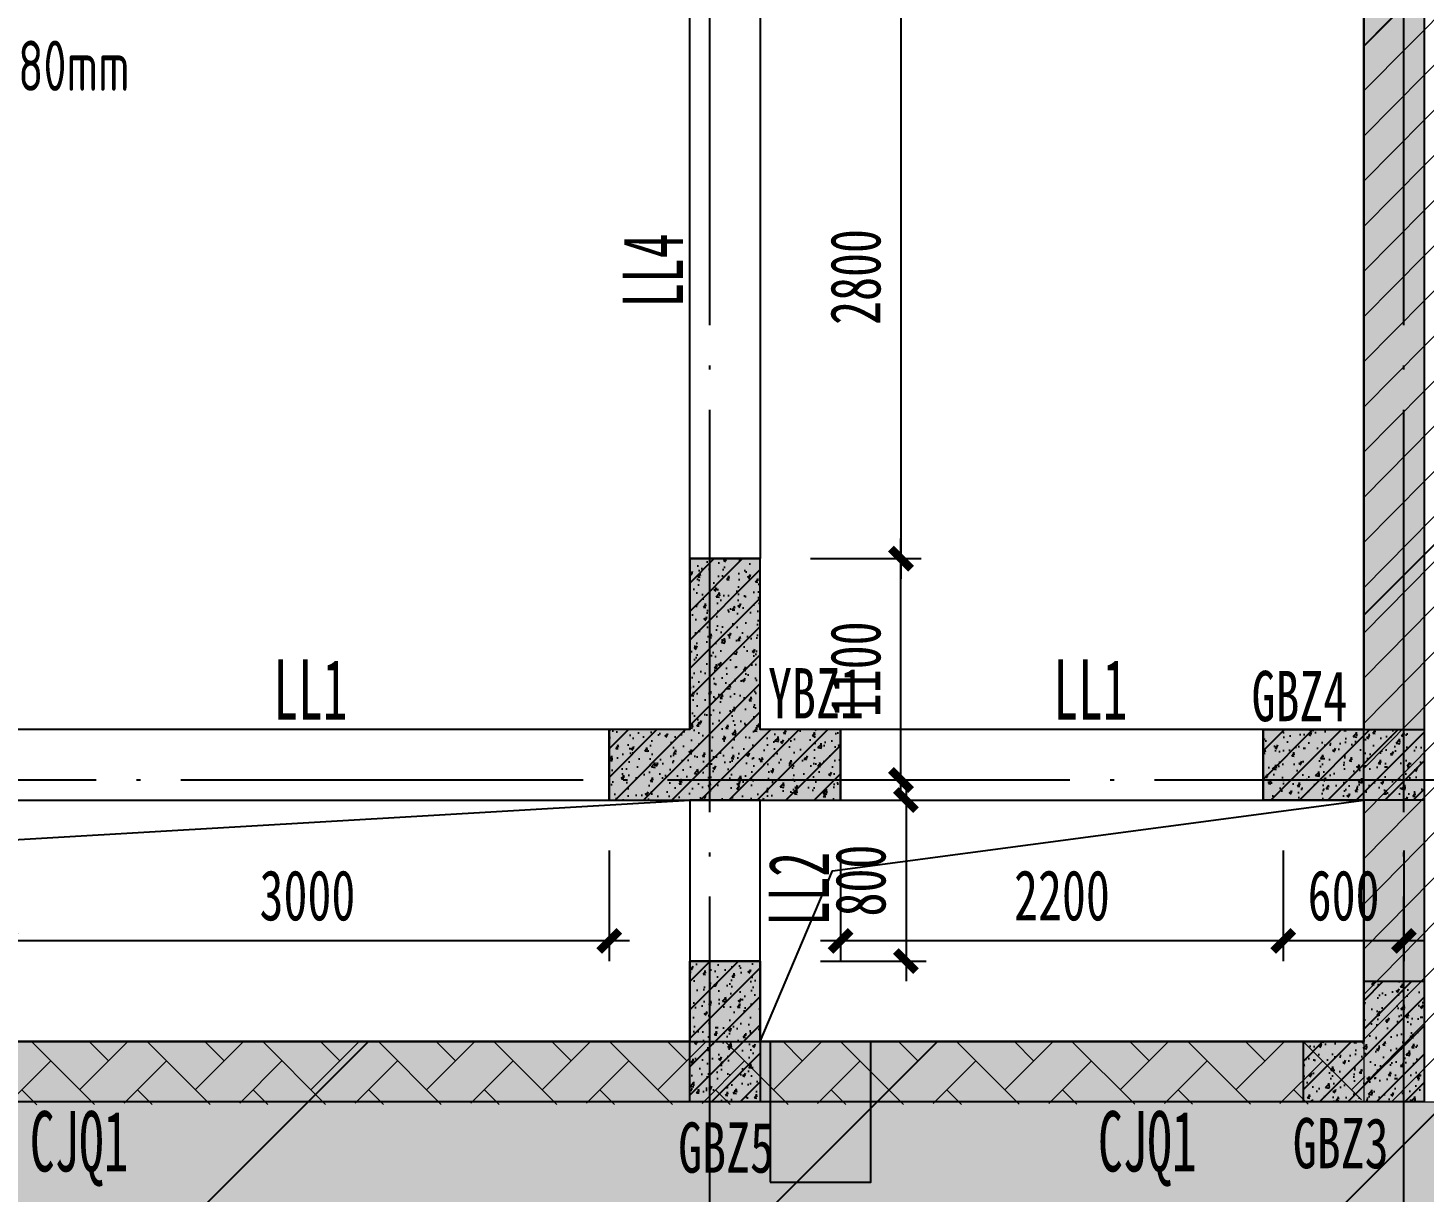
# Model space of a CAD drawing. Extents: x -3200781797 to -8106663, y 494714 to 1244925.
# Drawn here: x -8135740 to -8128800, y 520191 to 525977 of the extents above; entities that cross this region are included whole.
import ezdxf
from ezdxf.enums import TextEntityAlignment as Align
from ezdxf.xclip import XClip

# ---------------------------------------------------------------- set-up
doc = ezdxf.new("R2010")
doc.units = 0
doc.header["$LTSCALE"] = 1000
doc.header["$MEASUREMENT"] = 0
doc.header["$XCLIPFRAME"] = 0
for name, pattern in [('3#-轴线$0$DOTE', [2.4200000000000004, 2, -0.2, 0.02, -0.2]), ('3#4#5#模板$0$CONTINOUS', [0]), ('DASH', [0.35, 0.25, -0.1])]:
    doc.linetypes.add(name, pattern=pattern)
doc.layers.get('Defpoints').update_dxf_attribs({"color": 30, "linetype": 'DASH'})
for name, color, linetype in [('3#-B1$0$S-SLAB-HOLE', 5, 'Continuous'), ('3#-B1$0$S-WALL', 40, 'Continuous'), ('3#-B1$0$S-WALL-BEAM', 120, 'Continuous'), ('3#-B1$0$S-WALL-HATC', 253, 'Continuous'), ('3#-轴线$0$A-ANNO-DOTE', 10, '3#-轴线$0$DOTE'), ('3#4#5#模板$0$S-ANNO-TEXT', 7, 'Continuous'), ('3#4#5#模板$0$S-SLAB-TEXT', 120, 'Continuous'), ('3#4#5#模板$0$S-WALL-COLU', 252, '3#4#5#模板$0$CONTINOUS'), ('3#4#5#模板$0$S-WALL-COLU-HATC', 16, 'Continuous'), ('S-PC-FQ-WYQ', 4, 'Continuous'), ('S-WALL-BEAM-TEXT', 2, 'Continuous'), ('S-WALL-COLU-TEXT', 2, 'Continuous'), ('S-WALL-DIMS', 50, 'Continuous'), ('地库模板$0$HATCH', 254, 'Continuous'), ('地库模板$0$pt墙体$0$WALL', 7, 'Continuous'), ('地库模板$0$PUB_HATCH', 16, 'Continuous'), ('地库模板$0$墙体$0$墙体$0$墙体$0$A-WALL-CONC', 40, 'Continuous'), ('地库模板$0$柱子$0$柱子$0$柱子$0$A-COLU-CONC', 9, 'Continuous')]:
    doc.layers.add(name, color=color, linetype=linetype)
for name, color, linetype, lineweight in [('WALL-TEXT', 2, 'Continuous', 25), ('地库模板$0$S-SLAB-LOWE-HATC', 193, 'Continuous', 18), ('地库模板$0$S-WALL-CCAD-BPW', 50, 'Continuous', 15), ('地库模板$0$S-WALL-CCAD-IPW', 150, 'Continuous', 15)]:
    doc.layers.add(name, color=color, linetype=linetype, lineweight=lineweight)
doc.styles.add('3#4#5#模板$0$TSSD_Rein', font='tssdeng.shx', dxfattribs={"width": 0.7, "bigfont": 'hztxt.shx'})
doc.styles.add('TSSD_Dimension', font='', dxfattribs={"width": 0.7})
doc.styles.add('楷体', font='', dxfattribs={"width": 0.6})
doc.styles.add('楷体GB312', font='', dxfattribs={"width": 0.8})
doc.styles.get('TSSD_Dimension').set_extended_font_data('KaiTi_GB2312')
doc.styles.get('楷体').set_extended_font_data('KaiTi_GB2312')
doc.styles.get('楷体GB312').set_extended_font_data('楷体_GB2312')
doc.dimstyles.new('TSSD_100_100', dxfattribs={"dimtxt": 250, "dimasz": 100, "dimexe": 100, "dimexo": 250, "dimgap": 100, "dimtad": 1, "dimdec": 0, "dimzin": 0, "dimdsep": 46, "dimtxsty": 'TSSD_Dimension', "dimblk": 'ARCHTICK', "dimcen": 0, "dimdle": 100, "dimclrt": 7, "dimadec": 0, "dimazin": 0, "dimtfac": 1, "dimtdec": 0, "dimtix": 1, "dimtmove": 2, "dimatfit": 3, "dimfxl": 1, "dimtolj": 1, "dimtzin": 0, "dimarcsym": 0})

# ---------------------------------------------------------------- blocks, each defined once
blk = doc.blocks.new('q1')
at = {"layer": 'WALL-TEXT', "style": '楷体', "width": 0.6}
for p in [(-8133013.402542459, 456844.350494815), (-8127704.286241164, 456844.350494815)]:
    blk.add_text('CJQ1', height=300, dxfattribs=at).set_placement(p)
blk = doc.blocks.new('_ArchTick')
at = {"color": 0, "linetype": 'ByBlock', "const_width": 0.4}
blk.add_lwpolyline([(-0.5, -0.5), (0.5, 0.5)], dxfattribs=at)
blk = doc.blocks.new('*D340')
at = {"layer": 'Defpoints', "color": 0, "transparency": 16777216}
for p in [(-8132100.435511568, 523339.3897460627), (-8131400.435511646, 523339.3897460627), (-8132100.435511568, 522239.3897460627)]:
    blk.add_point(p, dxfattribs=at)
at = {"layer": 'S-WALL-DIMS', "color": 0, "lineweight": -2, "transparency": 16777216}
for p, q in [((-8131400.435511646, 522139.3897460627), (-8131400.435511646, 523439.3897460627)), ((-8131850.435511568, 523339.3897460627), (-8131300.435511646, 523339.3897460627)), ((-8131850.435511568, 522239.3897460627), (-8131300.435511646, 522239.3897460627))]:
    blk.add_line(p, q, dxfattribs=at)
at = {"layer": 'S-WALL-DIMS', "color": 0, "lineweight": -2, "transparency": 16777216, "xscale": 100, "yscale": 100, "zscale": 100}
for p, rotation in [((-8131400.435511646, 523339.3897460627), 90), ((-8131400.435511646, 522239.3897460627), 270)]:
    blk.add_blockref('_ArchTick', p, dxfattribs=dict(at, rotation=rotation))
at = {"layer": 'S-WALL-DIMS', "color": 7, "transparency": 16777216, "insert": (-8131625.435511644, 522789.3897460649), "char_height": 250, "attachment_point": 5, "rotation": 90, "style": 'TSSD_Dimension'}
blk.add_mtext('\\A1;1100', dxfattribs=at)
blk = doc.blocks.new('*D240')
at = {"layer": 'Defpoints', "color": 0, "transparency": 16777216}
for p in [(-8129500.435511564, 522139.3897460625), (-8128900.435511564, 522139.3897460625), (-8129500.435511564, 521439.3897460625)]:
    blk.add_point(p, dxfattribs=at)
at = {"layer": 'S-WALL-DIMS', "color": 0, "lineweight": -2, "transparency": 16777216}
for p, q in [((-8129500.435511564, 521889.3897460625), (-8129500.435511564, 521339.3897460625)), ((-8128900.435511564, 521889.3897460625), (-8128900.435511564, 521339.3897460625)), ((-8128800.435511564, 521439.3897460625), (-8129600.435511564, 521439.3897460625))]:
    blk.add_line(p, q, dxfattribs=at)
at = {"layer": 'S-WALL-DIMS', "color": 0, "lineweight": -2, "transparency": 16777216, "xscale": 100, "yscale": 100, "zscale": 100, "rotation": 180}
blk.add_blockref('_ArchTick', (-8129500.435511564, 521439.3897460625), dxfattribs=at)
at = {"layer": 'S-WALL-DIMS', "color": 0, "lineweight": -2, "transparency": 16777216, "xscale": 100, "yscale": 100, "zscale": 100}
blk.add_blockref('_ArchTick', (-8128900.435511564, 521439.3897460625), dxfattribs=at)
at = {"layer": 'S-WALL-DIMS', "color": 7, "transparency": 16777216, "insert": (-8129200.435511564, 521664.3897460625), "char_height": 250, "attachment_point": 5, "style": 'TSSD_Dimension'}
blk.add_mtext('\\A1;600', dxfattribs=at)
blk = doc.blocks.new('*D90')
at = {"layer": 'Defpoints', "color": 0, "transparency": 16777216}
for p in [(-8135850.435511564, 522139.3897460625), (-8132850.435511564, 522139.3897460625), (-8135850.435511564, 521439.3897460625)]:
    blk.add_point(p, dxfattribs=at)
at = {"layer": 'S-WALL-DIMS', "color": 0, "lineweight": -2, "transparency": 16777216}
for p, q in [((-8135850.435511564, 521889.3897460625), (-8135850.435511564, 521339.3897460625)), ((-8132850.435511564, 521889.3897460625), (-8132850.435511564, 521339.3897460625)), ((-8132750.435511564, 521439.3897460625), (-8135950.435511564, 521439.3897460625))]:
    blk.add_line(p, q, dxfattribs=at)
at = {"layer": 'S-WALL-DIMS', "color": 0, "lineweight": -2, "transparency": 16777216, "xscale": 100, "yscale": 100, "zscale": 100, "rotation": 180}
blk.add_blockref('_ArchTick', (-8135850.435511564, 521439.3897460625), dxfattribs=at)
at = {"layer": 'S-WALL-DIMS', "color": 0, "lineweight": -2, "transparency": 16777216, "xscale": 100, "yscale": 100, "zscale": 100}
blk.add_blockref('_ArchTick', (-8132850.435511564, 521439.3897460625), dxfattribs=at)
at = {"layer": 'S-WALL-DIMS', "color": 7, "transparency": 16777216, "insert": (-8134350.435511564, 521664.3897460625), "char_height": 250, "attachment_point": 5, "style": 'TSSD_Dimension'}
blk.add_mtext('\\A1;3000', dxfattribs=at)
blk = doc.blocks.new('*D104')
at = {"layer": 'Defpoints', "color": 0, "transparency": 16777216}
for p in [(-8132100.435511568, 526139.3897460627), (-8132100.435511568, 523339.3897460627), (-8131400.435511646, 523339.3897460627)]:
    blk.add_point(p, dxfattribs=at)
at = {"layer": 'S-WALL-DIMS', "color": 0, "lineweight": -2, "transparency": 16777216}
for p, q in [((-8131400.435511646, 526239.3897460627), (-8131400.435511646, 523239.3897460627)), ((-8131850.435511568, 526139.3897460627), (-8131300.435511646, 526139.3897460627)), ((-8131850.435511568, 523339.3897460627), (-8131300.435511646, 523339.3897460627))]:
    blk.add_line(p, q, dxfattribs=at)
at = {"layer": 'S-WALL-DIMS', "color": 0, "lineweight": -2, "transparency": 16777216, "xscale": 100, "yscale": 100, "zscale": 100}
for p, rotation in [((-8131400.435511646, 526139.3897460627), 90), ((-8131400.435511646, 523339.3897460627), 270)]:
    blk.add_blockref('_ArchTick', p, dxfattribs=dict(at, rotation=rotation))
at = {"layer": 'S-WALL-DIMS', "color": 7, "transparency": 16777216, "insert": (-8131625.435511644, 524739.3897460649), "char_height": 250, "attachment_point": 5, "rotation": 90, "style": 'TSSD_Dimension'}
blk.add_mtext('\\A1;2800', dxfattribs=at)
blk = doc.blocks.new('*D111')
at = {"layer": 'Defpoints', "color": 0, "transparency": 16777216}
for p in [(-8131700.435511564, 522139.3897460625), (-8129500.435511564, 522139.3897460625), (-8131700.435511564, 521439.3897460625)]:
    blk.add_point(p, dxfattribs=at)
at = {"layer": 'S-WALL-DIMS', "color": 0, "lineweight": -2, "transparency": 16777216}
for p, q in [((-8131700.435511564, 521889.3897460625), (-8131700.435511564, 521339.3897460625)), ((-8129500.435511564, 521889.3897460625), (-8129500.435511564, 521339.3897460625)), ((-8129400.435511564, 521439.3897460625), (-8131800.435511564, 521439.3897460625))]:
    blk.add_line(p, q, dxfattribs=at)
at = {"layer": 'S-WALL-DIMS', "color": 0, "lineweight": -2, "transparency": 16777216, "xscale": 100, "yscale": 100, "zscale": 100, "rotation": 180}
blk.add_blockref('_ArchTick', (-8131700.435511564, 521439.3897460625), dxfattribs=at)
at = {"layer": 'S-WALL-DIMS', "color": 0, "lineweight": -2, "transparency": 16777216, "xscale": 100, "yscale": 100, "zscale": 100}
blk.add_blockref('_ArchTick', (-8129500.435511564, 521439.3897460625), dxfattribs=at)
at = {"layer": 'S-WALL-DIMS', "color": 7, "transparency": 16777216, "insert": (-8130600.435511564, 521664.3897460625), "char_height": 250, "attachment_point": 5, "style": 'TSSD_Dimension'}
blk.add_mtext('\\A1;2200', dxfattribs=at)
blk = doc.blocks.new('*D196')
at = {"layer": 'Defpoints', "color": 0, "transparency": 16777216}
for p in [(-8132050.435511568, 522139.3897460627), (-8132050.435511568, 521339.3897460627), (-8131375.435511646, 521339.3897460627)]:
    blk.add_point(p, dxfattribs=at)
at = {"layer": 'S-WALL-DIMS', "color": 0, "lineweight": -2, "transparency": 16777216}
for p, q in [((-8131375.435511646, 522239.3897460627), (-8131375.435511646, 521239.3897460627)), ((-8131800.435511568, 522139.3897460627), (-8131275.435511646, 522139.3897460627)), ((-8131800.435511568, 521339.3897460627), (-8131275.435511646, 521339.3897460627))]:
    blk.add_line(p, q, dxfattribs=at)
at = {"layer": 'S-WALL-DIMS', "color": 0, "lineweight": -2, "transparency": 16777216, "xscale": 100, "yscale": 100, "zscale": 100}
for p, rotation in [((-8131375.435511646, 522139.3897460627), 90), ((-8131375.435511646, 521339.3897460627), 270)]:
    blk.add_blockref('_ArchTick', p, dxfattribs=dict(at, rotation=rotation))
at = {"layer": 'S-WALL-DIMS', "color": 7, "transparency": 16777216, "insert": (-8131600.435511644, 521739.3897460649), "char_height": 250, "attachment_point": 5, "rotation": 90, "style": 'TSSD_Dimension'}
blk.add_mtext('\\A1;800', dxfattribs=at)
blk = doc.blocks.new('an-3-b1')
at = {"layer": 'S-WALL-COLU-TEXT', "style": '楷体GB312', "width": 0.7}
for s, p in [('YBZ1', (-7932061.032413378, 522545.0610582524)), ('GBZ4', (-7929658.003378479, 522531.4617264462)), ('GBZ5', (-7932507.723597458, 520287.5591502151)), ('GBZ3', (-7929452.96255833, 520309.4831624859))]:
    blk.add_text(s, height=250, dxfattribs=at).set_placement(p)
blk = doc.blocks.new('3#-轴线')
at = {"layer": '3#-轴线$0$A-ANNO-DOTE'}
for points in [[(41800, -16100), (41800, 5500)], [(38350, -16100), (38350, -3200)], [(-3000, -11100), (44800, -11100)]]:
    blk.add_lwpolyline(points, dxfattribs=at)
blk = doc.blocks.new('3#-B1')
at = {"layer": '3#-B1$0$S-WALL-HATC'}
for points in [[(41900, -5050), (41600, -5050.000000000175), (41600, -10850.00000000017), (41700, -11050), (41900, -11100)], [(38437.5, -11025), (38600, -10850), (38600, -10000), (38250, -10000), (38250, -10850)], [(38250, -10850), (37850.00000000009, -10850), (37850.00000000009, -11200), (38250, -11200), (38437.5, -11025)], [(38650, -11200), (39000.00000000006, -11200), (39000.00000000006, -10850), (38600, -10850), (38437.5, -11025)], [(41600, -10850), (41100, -10850.00000000017), (41100, -11200.00000000017), (41600, -11200), (41700, -11050)], [(38250, -11200), (38650, -11200), (38437.5, -11025)], [(41700, -11050), (41600, -11200), (41600, -12450), (41900, -12700), (41900, -11100)], [(38600, -12450), (38600, -12000), (38250, -12000), (38250, -12400), (38416.66666666666, -12533.33333333334)], [(38416.66666666666, -12533.33333333334), (38250, -12400), (31500, -12400), (31200, -12700), (38350, -12700)], [(41900, -12700), (41600, -12400.00000000017), (38600, -12400), (38416.66666666666, -12483.33333333334), (38350, -12700)]]:
    blk.add_hatch(color=256, dxfattribs=at).paths.add_polyline_path(points)
at = {"layer": '3#-B1$0$S-SLAB-HOLE'}
for points in [[(31500, -12400), (31944.07611329225, -11569.09867604083), (38250, -11200)], [(38600, -12400), (38959.48947415617, -11551.77697265387), (41600, -11200)]]:
    blk.add_lwpolyline(points, dxfattribs=at)
at = {"layer": '3#-B1$0$S-WALL'}
for p, q in [((41600, -5050), (41600, -10850)), ((41900, -5050), (41900, -11100)), ((38250, -10850), (38250, -10000)), ((38250, -10000), (38600, -10000)), ((38600, -10850), (38600, -10000)), ((38250, -10850), (37850.00000000009, -10850)), ((37850.00000000009, -10850), (37850.00000000009, -11200)), ((39000.00000000006, -10850), (38600, -10850)), ((39000.00000000006, -11200), (39000.00000000006, -10850)), ((41600, -10850), (41099.99999999994, -10850)), ((41099.99999999994, -10850), (41099.99999999994, -11200)), ((41900, -11100), (41900, -12700)), ((37850.00000000009, -11200), (38250, -11200)), ((38600, -11200), (38250, -11200)), ((38600, -11200), (39000.00000000006, -11200)), ((41099.99999999994, -11200), (41600, -11200)), ((41600, -11200), (41600, -12400)), ((38600, -12000), (38250, -12000)), ((38250, -12000), (38250, -12400)), ((38600, -12400), (38600, -12000)), ((38250, -12400), (31500, -12400)), ((41600, -12400), (38600, -12400)), ((38350, -12700), (31200, -12700)), ((41900, -12700), (38350, -12700))]:
    blk.add_line(p, q, dxfattribs=at)
at = {"layer": '3#-B1$0$S-WALL-BEAM'}
for p, q in [((38250, -11200), (38250, -12000)), ((38600, -12000), (38600, -11200))]:
    blk.add_line(p, q, dxfattribs=at)
for points in [[(38600, -10000), (38250, -10000), (38250, -7200), (38600, -7200)], [(34849.99999999991, -11200), (37850.00000000009, -11200), (37850.00000000009, -10850), (34849.99999999991, -10850)], [(39000.00000000006, -11200), (41099.99999999994, -11200), (41099.99999999994, -10850), (39000.00000000006, -10850)]]:
    blk.add_lwpolyline(points, close=True, dxfattribs=at)
at = {"layer": '3#-B1$0$S-SLAB-HOLE'}
blk.add_blockref('3#-轴线', (0, 0), dxfattribs=at)
blk = doc.blocks.new('地库模板$0$_FZH')
blk.add_lwpolyline([(-0.5, -0.5), (0.5, -0.5), (0.5, 0.5), (-0.5, 0.5)], close=True)
at = {"layer": '地库模板$0$PUB_HATCH'}
blk.add_solid([(-0.5, -0.5), (0.5, -0.5), (-0.5, 0.5), (0.5, 0.5)], dxfattribs=at)
blk = doc.blocks.new('地库模板$0$结构柱')
at = {"layer": '地库模板$0$柱子$0$柱子$0$柱子$0$A-COLU-CONC', "xscale": 500, "yscale": 700, "zscale": 700}
blk.add_blockref('地库模板$0$_FZH', (525339549.634959, 299494710.9683806), dxfattribs=at)
blk = doc.blocks.new('地库模板$0$B1墙')
at = {"layer": '地库模板$0$S-SLAB-LOWE-HATC'}
h = blk.add_hatch(dxfattribs=at)
h.set_pattern_fill('HEX', color=256, scale=150)
h.set_pattern_definition([(0, (4200.075412988663, -94190.0647560358), (0, 824.8889999999999), [476.25, -952.5]), (120, (4200.075412988663, -94190.0647560358), (-714.3748293023417, -412.4444999999998), [476.2499999999879, -952.4999999999759]), (59.99999999999999, (4676.325412988663, -94190.0647560358), (-714.3748293023417, 412.4445000000001), [476.25, -952.5])])
h.paths.add_polyline_path([(83900.09546113014, -73090.11121165752), (83900.09546113014, -60590.1111638546), (76700.00097072124, -60590.1111638546), (76700.00097072124, -57939.90259093046), (69050.00180190802, -57939.90259093046), (69050.00180190802, -60590.11876803637), (62250.00214743614, -60590.11851984262), (62250.00207620859, -62540.11850899458), (60050.00207614899, -62540.11850899458), (60050.00207608938, -67089.99611783028), (59250.00207608938, -67089.99611783028), (59250.00207608938, -68789.99611753225), (57450.87079411745, -68789.99611711502), (57450.00207608938, -70791.01439213753), (46249.99864882231, -70791.01439225674), (46249.99864882231, -67691.01439225674), (43599.99864882231, -67691.01439225674), (43599.99864882231, -70791.01439225674), (28299.99864882231, -70791.01439225674), (28299.99864882231, -67691.01439225674), (25649.99864882231, -67691.01439225674), (25649.99864882231, -70790.11121165752), (14949.99864882231, -70790.11121165752), (14949.99864882231, -64039.99925816059), (12950.65376424789, -64039.99925816059), (12950.65376394987, -62190.00523895025), (11300.00041282177, -62190.00643664598), (11299.99979871511, -60390.00719583035), (6300.009561240673, -60390.0037817359), (6300.006379067898, -63490.00004148483), (4200.064873576164, -63490.00525665283), (4200.075412988663, -94190.0647560358), (30500.00090563297, -94190.0647560358), (30500.00132483244, -87189.99611711502), (58400.19225078821, -87189.19145864248), (58400.19225078821, -85990.11121165752), (61200.19224727154, -85990.11121165752), (61200.19224727154, -82790.11121165752), (70400.19224727154, -82790.11121165752), (70400.19224727154, -82190.11121165752), (73800.19224727154, -82190.11121165752), (73800.19224727154, -82790.11121165752), (82300.19224727154, -82790.11121165752), (82299.77588760853, -96449.99611711502), (107150.0007142425, -96449.99611711502), (107150.0011600256, -89499.99341702461), (149099.9992355704, -89499.99610811472), (149099.9992157817, -74390.09370613098), (147500.0042831302, -74390.09392184019), (147500.0034233332, -72590.09677255154), (147249.9990915656, -72590.09624493122), (147250.002892077, -70790.11121195555), (136500.0954611301, -70790.11121165752), (136500.0954611301, -69290.11121171713), (133850.0954611301, -69290.11121171713), (133850.0954611897, -70790.11121165752), (126000.0954611301, -70790.11121165752), (126000.0954611301, -73090.11121165752), (118150.0954610705, -73090.11121165752), (118150.0954611301, -69990.11121165752), (115500.0954611301, -69990.11121165752), (115500.0954610705, -73089.99611705542), (97250.09546113014, -73089.99611711502), (97250.09546113014, -69990.11121165752), (94600.09546113014, -69990.11121165752), (94600.09546107054, -73090.11121213436)])
at = {"layer": '地库模板$0$S-WALL-CCAD-BPW'}
h = blk.add_hatch(dxfattribs=at)
h.set_pattern_fill('ANSI31', color=256, scale=50, style=0)
h.set_pattern_definition([(45, (-525585599.6341744, -299565550.9644977), (-112.2532015133644, 112.2532015133644), [])])
h.paths.add_polyline_path([(57450.00207602978, -62290.11850887537), (56650.00207608938, -62290.11850887537), (56649.99864882231, -62541.01439225674), (56649.99864882231, -63141.01439225674), (56650.00204199553, -70789.99612277746), (57450.00204193592, -70789.99612277746)])
at = {"layer": '地库模板$0$S-WALL-CCAD-IPW'}
h = blk.add_hatch(dxfattribs=at)
h.set_pattern_fill('AR-HBONE', color=256, scale=2, style=0)
h.set_pattern_definition([(45, (-525585599.6341744, -299565550.9644977), (0, 287.3681958742129), [609.6, -203.2]), (135, (-525585455.9501744, -299565407.2804977), (2.842170943040401e-14, 287.3681958742129), [609.6, -203.2])])
h.paths.add_polyline_path([(56649.99864882231, -70791.01439225674), (56649.99864882231, -70491.01439225674), (53700.00078463554, -70491.01439225674), (46549.99864882231, -70491.01439225674), (46549.99864882231, -67691.01439225674), (46249.99864888191, -67691.01439225674), (46249.99864882231, -70789.99612271786)])
at = {"layer": '地库模板$0$S-SLAB-LOWE-HATC', "const_width": 0.5}
blk.add_lwpolyline([(46249.99864882231, -70791.01439225674), (57450.00207608938, -70791.01439213753), (57450.87079411745, -68789.99611711502), (59250.00207608938, -68789.99611753225), (59250.00207608938, -67089.99611783028), (60050.00207608938, -67089.99611783028), (60050.00207614899, -62540.11850899458), (62250.00207620859, -62540.11850899458), (62250.00214743614, -60590.11851984262), (69050.00180190802, -60590.11876803637), (69050.00180190802, -57939.90259093046), (76700.00097072124, -57939.90259093046), (76700.00097072124, -60590.1111638546), (83900.09546113014, -60590.1111638546)], dxfattribs=at)
at = {"layer": '地库模板$0$S-WALL-CCAD-BPW'}
blk.add_lwpolyline([(57450.00207602978, -62290.11850887537), (56650.00207608938, -62290.11850887537), (56649.99864882231, -62541.01439225674), (56649.99864882231, -62541.01439225674), (56649.99864882231, -63141.01439225674), (56649.99864882231, -63141.01439225674), (56650.00204199553, -70789.99612277746), (57450.00204193592, -70789.99612277746)], close=True, dxfattribs=at)
at = {"layer": '地库模板$0$S-WALL-CCAD-IPW', "const_width": 0.25}
blk.add_lwpolyline([(46549.99864882231, -67691.01439225674), (46549.99864882231, -70491.01439225674), (53700.00078457594, -70491.01439225674), (53700.00078463554, -70491.01439225674), (56649.99864882231, -70491.01439225674), (56649.99864882231, -70491.01439225674), (56649.99864882231, -70791.01439225674), (46249.99864882231, -70789.99612271786), (46249.99864888191, -67691.01439225674)], close=True, dxfattribs=at)
blk = doc.blocks.new('地库模板')
at = {"layer": '地库模板$0$HATCH'}
h = blk.add_hatch(dxfattribs=at)
h.set_pattern_fill('METAL', color=256, scale=500, style=0)
h.set_pattern_definition([(45, (0, 0), (-1414.213562373095, 1414.213562373095), [])])
h.paths.add_polyline_path([(525942549.6328276, 299507559.95017), (525942549.6328232, 299505260.8459888), (525942249.6328232, 299505260.845987), (525942249.6328232, 299495059.9501054), (525932149.6328232, 299495059.95017), (525932149.6328232, 299498159.9501054), (525928899.6328232, 299498159.9501054), (525928899.6328253, 299495059.95017), (525914199.6328456, 299495059.9502311), (525914199.6328233, 299495059.95017), (525914199.6328232, 299498159.9501054), (525910949.6328232, 299498159.9501054), (525910949.6328188, 299495059.9502311), (525910949.6328232, 299495059.95017), (525900849.6328232, 299495059.95017), (525900849.6328232, 299505460.9574872), (525900549.6329122, 299505460.9586945), (525900549.6329122, 299469960.4192083), (525946799.8261207, 299469960.4192083), (525946799.8261293, 299472910.4192069), (525943999.8261285, 299472910.4191903), (525943999.8260754, 299478060.9683806), (525944299.8267708, 299478060.9683806), (525944299.8260349, 299479260.8526928), (525947099.8274053, 299479260.8538793), (525947099.825438, 299482460.8525041), (525956399.730298, 299482460.8540679), (525956399.9225454, 299482860.853286), (525958999.8264217, 299482860.853286), (525958999.8264217, 299482460.853286), (525967599.8264217, 299482460.853286), (525967599.8264217, 299469960.4192083), (526034999.629934, 299469960.4192083), (526034999.6320881, 299507260.6369975), (526032800.8073006, 299507246.231072), (526032800.8079108, 299495045.1106799), (526022399.7296355, 299495059.9501054), (526022399.7296356, 299496560.853286), (526019149.7296355, 299496560.853286), (526019149.7296355, 299495059.9501054), (526011299.7296355, 299495059.9501054), (526011299.7296355, 299492810.853286), (526004049.7296355, 299492810.853286), (526004049.7296355, 299495860.853286), (526000799.7296355, 299495860.853286), (526000799.7296355, 299492760.853286), (525983149.7296356, 299492760.853286), (525983149.7296355, 299495860.853286), (525979899.7296356, 299495860.853286), (525979899.7296355, 299492760.853286), (525969799.7296355, 299492760.853286), (525969799.7297168, 299505260.853286), (525978149.7296355, 299505262.1129352), (525978149.7296355, 299510210.853286), (525981249.7296355, 299510210.853286), (525981249.7296355, 299505260.853286), (525999049.7296355, 299505260.853286), (525999049.7296355, 299510210.853286), (526002149.7296355, 299510210.853286), (526002149.7296359, 299505260.853286), (526012399.7296355, 299505260.853286), (526012399.7296355, 299507560.853286), (526021099.711919, 299507560.853286), (526021099.7296355, 299510450.4192083), (526021099.7296355, 299510655.9275637), (526021099.711919, 299510660.3375743), (526021099.711919, 299511210.853286), (526022649.6343589, 299511210.853286), (526024149.7296355, 299511210.853286), (526024149.729446, 299507800.5391532), (526024149.7296356, 299507800.5390553), (526024149.7296356, 299507562.1129352), (526034999.6313393, 299507460.8543122), (526032799.7296355, 299558251.0002456), (526012199.6339587, 299558251.0002456), (526012199.6339587, 299560451.0002456), (525961899.6336578, 299560451.0002456), (525961899.6336578, 299574950.5661679), (525946349.6329122, 299574950.5642042), (525946349.6329122, 299560450.9982819), (525900549.6329122, 299560450.9982819), (525900549.6329122, 299507559.95017), (525909099.6328232, 299507561.2121011), (525909099.6328232, 299510609.95017), (525912949.6328232, 299510609.95017), (525912949.6328233, 299507559.95017), (525930149.6328233, 299507559.95017), (525930149.6328232, 299510609.95017), (525933949.6328232, 299510609.95017), (525933949.6328233, 299507559.95017)])
at = {"layer": '地库模板$0$pt墙体$0$WALL', "elevation": 6.981273997616174e-09}
blk.add_lwpolyline([(525932149.6328232, 299495059.95017), (525942249.6328232, 299495059.9501054), (525942249.6328232, 299505260.845987), (525942549.6328232, 299505260.8459888), (525942549.6328276, 299507559.95017), (525933949.6328233, 299507559.95017)], dxfattribs=at)
blk.add_blockref('地库模板$0$结构柱', (600000, 5.960464477539062e-08, 6.98127395675104e-09))
at = {"layer": '地库模板$0$墙体$0$墙体$0$墙体$0$A-WALL-CONC'}
blk.add_blockref('地库模板$0$B1墙', (525885599.6341744, 299565550.9644977), dxfattribs=at)

msp = doc.modelspace()

# ---------------------------------------------------------------- hatches: boundary and pattern name
at = {"layer": '3#4#5#模板$0$S-WALL-COLU-HATC'}
h = msp.add_hatch(dxfattribs=at)
h.set_pattern_fill('ARMORED', color=256, scale=10, style=0)
h.set_pattern_definition([(49.99999999999999, (-2740.888955173083, 62428.383306704), (143.4520365201507, -12.55042699651902), [15, -165]), (355, (-2740.888955173083, 62428.383306704), (-27.7502667226, 150.4384267400024), [12, -132]), (100.4514, (-2728.934619173408, 62427.33743870398), (115.7018763428043, 137.8879084121907), [12.748038, -140.2284224]), (46.18420000000002, (-2740.888955173083, 62468.383306704), (213.4482097251289, -33.10380286580362), [22.5, -247.5]), (96.6356, (-2723.101606173441, 62465.62464530393), (186.9325411097407, 194.8235741800883), [19.1220576, -210.3426]), (351.1842, (-2740.888955173083, 62468.383306704), (186.9323890267254, 194.8237201850649), [18, -198]), (21, (-2720.888955173083, 62458.383306704), (119.3814104236923, -80.52377813306776), [15, -165]), (326.0000000000001, (-2720.888955173083, 62458.383306704), (48.66306638431634, 145.0300090093706), [12, -132]), (71.4514, (-2710.940508573316, 62451.67298550403), (168.044525716298, 64.50609934199048), [12.748038, -140.2284224]), (37.50000000000001, (-2740.888955173083, 62428.383306704), (2.431971063458134, 66.5787707662623), [0, -130.4, 0, -134, 0, -132.5]), (7.499999999999999, (-2740.888955173083, 62428.383306704), (52.61390748842972, 78.88234237647205), [0, -76.39999999999999, 0, -127.4, 0, -50.5]), (327.5, (-2785.48895517271, 62428.383306704), (106.7644872344818, -4.510974346875951), [0, -50, 0, -156, 0, -207]), (317.5, (-2805.48895517271, 62428.383306704), (116.6372338684772, 20.02099646646354), [0, -65, 0, -103.6, 0, -147]), (45, (-2740.888955173083, 62428.383306704), (-70.71067811865476, 70.71067811865476), [])])
h.paths.add_polyline_path([(-8132526.435511587, 522489.3897460624), (-8132850.435511587, 522489.3897460624), (-8132850.435511587, 522139.3897460624), (-8131701.435511587, 522139.3897460624), (-8131701.435511587, 522489.3897460624), (-8132100.435511587, 522489.3897460625), (-8132100.435511587, 523339.3897460624), (-8132450.435511587, 523339.3897460624), (-8132450.435511587, 522489.3897460625)])
h = msp.add_hatch(dxfattribs=at)
h.set_pattern_fill('ARMORED', color=256, scale=10, style=0)
h.set_pattern_definition([(49.99999999999999, (-2666.873330173083, 64899.26156865759), (143.4520365201507, -12.55042699651902), [15, -165]), (355, (-2666.873330173083, 64899.26156865759), (-27.7502667226, 150.4384267400024), [12, -132]), (100.4514, (-2654.918994173408, 64898.21570065757), (115.7018763428043, 137.8879084121907), [12.748038, -140.2284224]), (46.18420000000002, (-2666.873330173083, 64939.26156865759), (213.4482097251289, -33.10380286580362), [22.5, -247.5]), (96.6356, (-2649.085981173441, 64936.50290725753), (186.9325411097407, 194.8235741800883), [19.1220576, -210.3426]), (351.1842, (-2666.873330173083, 64939.26156865759), (186.9323890267254, 194.8237201850649), [18, -198]), (21, (-2646.873330173083, 64929.26156865759), (119.3814104236923, -80.52377813306776), [15, -165]), (326.0000000000001, (-2646.873330173083, 64929.26156865759), (48.66306638431634, 145.0300090093706), [12, -132]), (71.4514, (-2636.924883573316, 64922.55124745762), (168.044525716298, 64.50609934199048), [12.748038, -140.2284224]), (37.50000000000001, (-2666.873330173083, 64899.26156865759), (2.431971063458134, 66.5787707662623), [0, -130.4, 0, -134, 0, -132.5]), (7.499999999999999, (-2666.873330173083, 64899.26156865759), (52.61390748842972, 78.88234237647205), [0, -76.39999999999999, 0, -127.4, 0, -50.5]), (327.5, (-2711.47333017271, 64899.26156865759), (106.7644872344818, -4.510974346875951), [0, -50, 0, -156, 0, -207]), (317.5, (-2731.47333017271, 64899.26156865759), (116.6372338684772, 20.02099646646354), [0, -65, 0, -103.6, 0, -147]), (45, (-2666.873330173083, 64899.26156865759), (-70.71067811865476, 70.71067811865476), [])])
h.paths.add_polyline_path([(-8128800.435511587, 522139.3897460624), (-8129600.435511587, 522139.3897460624), (-8129600.435511587, 522489.3897460624), (-8129100.435511587, 522489.3897460624), (-8128800.435511587, 522489.3897460624), (-8128800.435511587, 522325.0089484061)])
h = msp.add_hatch(dxfattribs=at)
h.set_pattern_fill('ARMORED', color=256, scale=10, style=0)
h.set_pattern_definition([(49.99999999999999, (-2866.888955173083, 63575.26132451696), (143.4520365201507, -12.55042699651902), [15, -165]), (355, (-2866.888955173083, 63575.26132451696), (-27.7502667226, 150.4384267400024), [12, -132]), (100.4514, (-2854.934619173408, 63574.21545651695), (115.7018763428043, 137.8879084121907), [12.748038, -140.2284224]), (46.18420000000002, (-2866.888955173083, 63615.26132451696), (213.4482097251289, -33.10380286580362), [22.5, -247.5]), (96.6356, (-2849.101606173441, 63612.5026631169), (186.9325411097407, 194.8235741800883), [19.1220576, -210.3426]), (351.1842, (-2866.888955173083, 63615.26132451696), (186.9323890267254, 194.8237201850649), [18, -198]), (21, (-2846.888955173083, 63605.26132451696), (119.3814104236923, -80.52377813306776), [15, -165]), (326.0000000000001, (-2846.888955173083, 63605.26132451696), (48.66306638431634, 145.0300090093706), [12, -132]), (71.4514, (-2836.940508573316, 63598.551003317), (168.044525716298, 64.50609934199048), [12.748038, -140.2284224]), (37.50000000000001, (-2866.888955173083, 63575.26132451696), (2.431971063458134, 66.5787707662623), [0, -130.4, 0, -134, 0, -132.5]), (7.499999999999999, (-2866.888955173083, 63575.26132451696), (52.61390748842972, 78.88234237647205), [0, -76.39999999999999, 0, -127.4, 0, -50.5]), (327.5, (-2911.48895517271, 63575.26132451696), (106.7644872344818, -4.510974346875951), [0, -50, 0, -156, 0, -207]), (317.5, (-2931.48895517271, 63575.26132451696), (116.6372338684772, 20.02099646646354), [0, -65, 0, -103.6, 0, -147]), (45, (-2866.888955173083, 63575.26132451696), (-70.71067811865476, 70.71067811865476), [])])
h.paths.add_polyline_path([(-8132450.435511587, 520639.3897460624), (-8132450.435511587, 521339.3897460624), (-8132100.435511587, 521339.2948973775), (-8132100.435511587, 520639.2948973775), (-8132400.435511587, 520639.3897460624)])
h = msp.add_hatch(dxfattribs=at)
h.set_pattern_fill('ARMORED', color=256, scale=10, style=0)
h.set_pattern_definition([(49.99999999999999, (-2616.873330173083, 63349.26156865759), (143.4520365201507, -12.55042699651902), [15, -165]), (355, (-2616.873330173083, 63349.26156865759), (-27.7502667226, 150.4384267400024), [12, -132]), (100.4514, (-2604.918994173408, 63348.21570065757), (115.7018763428043, 137.8879084121907), [12.748038, -140.2284224]), (46.18420000000002, (-2616.873330173083, 63389.26156865759), (213.4482097251289, -33.10380286580362), [22.5, -247.5]), (96.6356, (-2599.085981173441, 63386.50290725753), (186.9325411097407, 194.8235741800883), [19.1220576, -210.3426]), (351.1842, (-2616.873330173083, 63389.26156865759), (186.9323890267254, 194.8237201850649), [18, -198]), (21, (-2596.873330173083, 63379.26156865759), (119.3814104236923, -80.52377813306776), [15, -165]), (326.0000000000001, (-2596.873330173083, 63379.26156865759), (48.66306638431634, 145.0300090093706), [12, -132]), (71.4514, (-2586.924883573316, 63372.55124745762), (168.044525716298, 64.50609934199048), [12.748038, -140.2284224]), (37.50000000000001, (-2616.873330173083, 63349.26156865759), (2.431971063458134, 66.5787707662623), [0, -130.4, 0, -134, 0, -132.5]), (7.499999999999999, (-2616.873330173083, 63349.26156865759), (52.61390748842972, 78.88234237647205), [0, -76.39999999999999, 0, -127.4, 0, -50.5]), (327.5, (-2661.47333017271, 63349.26156865759), (106.7644872344818, -4.510974346875951), [0, -50, 0, -156, 0, -207]), (317.5, (-2681.47333017271, 63349.26156865759), (116.6372338684772, 20.02099646646354), [0, -65, 0, -103.6, 0, -147]), (45, (-2616.873330173083, 63349.26156865759), (-70.71067811865476, 70.71067811865476), [])])
h.paths.add_polyline_path([(-8128800.435511587, 520639.3897460624), (-8129400.435572622, 520639.3897460624), (-8129400.435572622, 520939.3897460624), (-8129100.435511587, 520939.3897460624), (-8129100.435511587, 521239.3897460624), (-8128800.435511587, 521239.3897460624), (-8128800.435511587, 520775.0089484061)])

# ---------------------------------------------------------------- linework, layer by layer
at = {"layer": '3#4#5#模板$0$S-WALL-COLU', "linetype": 'ByBlock'}
for points in [[(-8132526.435511587, 522489.3897460624), (-8132850.435511587, 522489.3897460624), (-8132850.435511587, 522139.3897460624), (-8131701.435511587, 522139.3897460624), (-8131701.435511587, 522489.3897460624), (-8132100.435511587, 522489.3897460625), (-8132100.435511587, 523339.3897460624), (-8132450.435511587, 523339.3897460624), (-8132450.435511587, 522489.3897460625), (-8132526.435511587, 522489.3897460624)], [(-8128800.435511587, 522139.3897460624), (-8129600.435511587, 522139.3897460624), (-8129600.435511587, 522489.3897460624), (-8129100.435511587, 522489.3897460624), (-8129100.435511587, 522489.3897460624), (-8128800.435511587, 522489.3897460624), (-8128800.435511587, 522325.0089484061), (-8128800.435511587, 522325.0089484061)], [(-8132450.435511587, 520639.3897460624), (-8132450.435511587, 521339.3897460624), (-8132100.435511587, 521339.2948973775), (-8132100.435511587, 520639.2948973775), (-8132400.435511587, 520639.3897460624), (-8132400.435511587, 520639.3897460624)], [(-8128800.435511587, 520639.3897460624), (-8129400.435572622, 520639.3897460624), (-8129400.435572622, 520939.3897460624), (-8129100.435511587, 520939.3897460624), (-8129100.435511587, 521239.3897460624), (-8128800.435511587, 521239.3897460624), (-8128800.435511587, 520775.0089484061), (-8128800.435511587, 520775.0089484061)]]:
    msp.add_lwpolyline(points, close=True, dxfattribs=at)

# ---------------------------------------------------------------- block references
at = {"layer": '3#4#5#模板$0$S-ANNO-TEXT'}
msp.add_blockref('3#-B1', (-8170700.435511587, 533339.3897460625), dxfattribs=at)
at = {"layer": '3#4#5#模板$0$S-SLAB-TEXT'}
ref = msp.add_blockref('地库模板', (-534071350.0621147, -298974120.6552081), dxfattribs=at)
XClip(ref).set_block_clipping_path([(525899461.1018211, 299493622.6433331), (525943879.1367252, 299511172.56280804)])
at = {"layer": 'S-PC-FQ-WYQ'}
msp.add_blockref('an-3-b1', (-200000, 0), dxfattribs=at)
at = {"layer": 'WALL-TEXT'}
msp.add_blockref('q1', (-2716.873330173083, 63449.36117803265), dxfattribs=at)

# ---------------------------------------------------------------- texts
at = {"layer": '3#4#5#模板$0$S-SLAB-TEXT', "style": '3#4#5#模板$0$TSSD_Rein', "width": 0.7}
msp.add_text('H=180mm', height=250, dxfattribs=at).set_placement((-8136129.94398737, 525589.262252305), align=Align.BOTTOM_LEFT)
at = {"layer": 'S-WALL-BEAM-TEXT', "style": '楷体', "width": 0.6}
for s, p in [('LL4', (-8132483.193302095, 524587.8098637841)), ('LL2', (-8131758.84170376, 521513.5807677626))]:
    msp.add_text(s, height=300, rotation=90, dxfattribs=at).set_placement(p)
for p in [(-8134519.02914256, 522538.6896214425), (-8130642.030404303, 522538.6896214425)]:
    msp.add_text('LL1', height=300, dxfattribs=at).set_placement(p)

# ---------------------------------------------------------------- dimensions: what is measured, and where the dimension line sits
at = {"layer": 'S-WALL-DIMS'}
for base, p1, p2, angle, picture, middle in [((-8131400.435511646, 523339.3897460627), (-8132100.435511564, 526139.3897460625), (-8132100.435511564, 523339.3897460625), 270, '*D104', (-8131625.435511644, 524739.3897460649)), ((-8131400.435511646, 523339.3897460627), (-8132100.435511564, 522239.3897460625), (-8132100.435511564, 523339.3897460625), 90, '*D340', (-8131625.435511644, 522789.3897460649)), ((-8131375.435511646, 521339.3897460627), (-8132050.435511564, 522139.3897460625), (-8132050.435511564, 521339.3897460625), 270, '*D196', (-8131600.435511644, 521739.3897460649)), ((-8135850.435511564, 521439.3897460625), (-8132850.435511564, 522139.3897460625), (-8135850.435511564, 522139.3897460625), 180, '*D90', (-8134350.435511564, 521664.3897460625)), ((-8131700.435511564, 521439.3897460625), (-8129500.435511564, 522139.3897460625), (-8131700.435511564, 522139.3897460625), 180, '*D111', (-8130600.435511564, 521664.3897460625)), ((-8129500.435511564, 521439.3897460625), (-8128900.435511564, 522139.3897460625), (-8129500.435511564, 522139.3897460625), 180, '*D240', (-8129200.435511564, 521664.3897460625))]:
    dim = msp.add_linear_dim(base=base, p1=p1, p2=p2, angle=angle, dimstyle='TSSD_100_100', dxfattribs=at)
    dim.commit()
    dim.dimension.update_dxf_attribs({"geometry": picture, "text_midpoint": middle})

doc.saveas('drawing.dxf')
